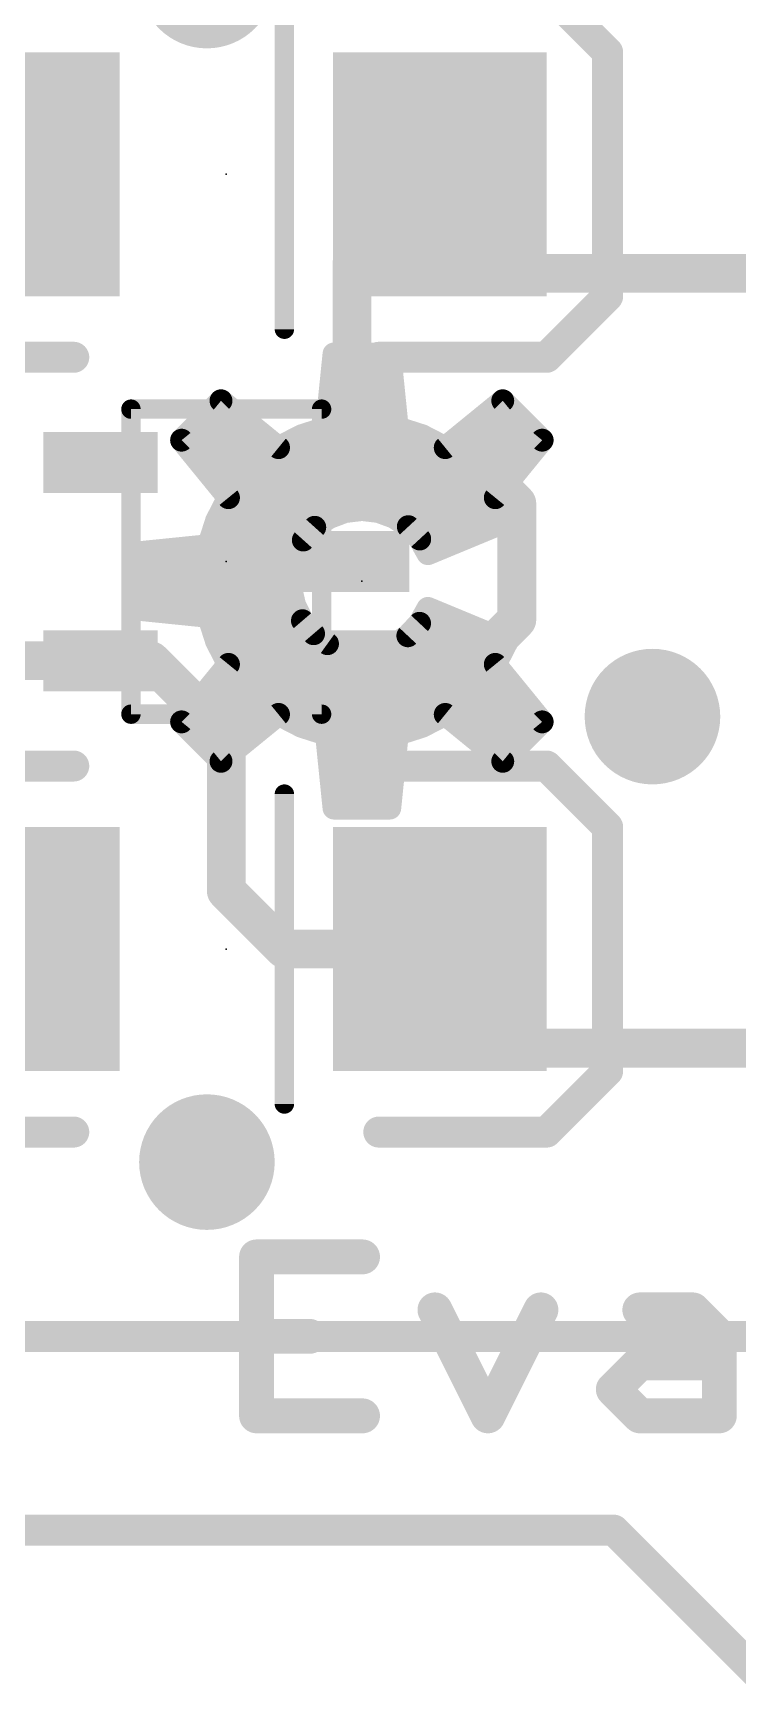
# Model space of a CAD drawing. Extents: x -0.1 to 26.8, y -10.2 to 23.
# Drawn here: x 8.89 to 13.51, y 4 to 14.89 of the extents above; entities that cross this region are included whole.
import ezdxf

# ---------------------------------------------------------------- set-up
doc = ezdxf.new("R2010")
doc.units = 0
for name, color, linetype in [('1', 12, 'CONTINUOUS'), ('18', 110, 'CONTINUOUS'), ('21', 41, 'CONTINUOUS'), ('22', 40, 'CONTINUOUS'), ('23', 53, 'CONTINUOUS'), ('24', 53, 'CONTINUOUS'), ('51', 53, 'CONTINUOUS')]:
    doc.layers.add(name, color=color, linetype=linetype)

# ---------------------------------------------------------------- blocks, each defined once
blk = doc.blocks.new('RECT')
blk.add_solid([(-0.5, -0.5), (0.5, -0.5), (-0.5, 0.5), (0.5, 0.5)])
blk = doc.blocks.new('ROUNDV')
at = {"const_width": 0.5}
blk.add_lwpolyline([(0, -0.25, 1), (0, 0.25, 1), (0, -0.25)], format="xyb", dxfattribs=at)

msp = doc.modelspace()

# ---------------------------------------------------------------- linework, layer by layer
at = {"layer": '1'}
for points, const_width in [([(11.56, 13.97), (10.985, 13.395)], 0.254), ([(12.21, 13.32), (11.56, 13.97)], 0.254), ([(10.985, 13.395), (10.985, 12.08)], 0.254), ([(13.97, 13.32), (12.21, 13.32)], 0.254), ([(10.985, 12.08), (11.796, 12.08)], 0.254), ([(11.796, 12.08), (12.065, 11.811)], 0.254), ([(12.065, 11.811), (12.065, 11.049)], 0.254), ([(12.065, 11.049), (11.796, 10.78)], 0.254), ([(7.635, 10.78), (9.335, 10.78)], 0.254), ([(9.335, 10.78), (9.32, 10.795)], 0.254), ([(9.335, 10.78), (9.667, 10.78)], 0.254), ([(9.667, 10.78), (10.16, 10.287)], 0.254), ([(11.796, 10.78), (10.985, 10.78)], 0.254), ([(10.16, 10.287), (10.16, 9.271)], 0.254), ([(10.16, 9.271), (10.541, 8.89)], 0.254), ([(10.541, 8.89), (11.56, 8.89)], 0.254), ([(11.56, 8.89), (12.21, 8.24)], 0.254), ([(12.21, 8.24), (13.97, 8.24)], 0.254), ([(6.731, 6.35), (14.605, 6.35)], 0.2032), ([(5.08, 5.08), (12.7, 5.08)], 0.2032), ([(12.7, 5.08), (14.351, 3.429)], 0.2032)]:
    msp.add_lwpolyline(points, dxfattribs=dict(at, const_width=const_width))
for points, const_width in [([(11.6049, 14.0149, 1), (11.5151, 13.9251)], 0.127), ([(11.6049, 13.9251, 1), (11.5151, 14.0149)], 0.127), ([(11.0485, 13.395, 1), (10.9215, 13.395)], 0.127), ([(10.9401, 13.4399, 1), (11.0299, 13.3501)], 0.127), ([(12.21, 13.3835, 1), (12.21, 13.2565)], 0.127), ([(12.1651, 13.2751, 1), (12.2549, 13.3649)], 0.127), ([(10.985, 12.1435, 1), (10.985, 12.0165)], 0.127), ([(11.8409, 12.1249, 1), (11.7511, 12.0351)], 0.127), ([(11.796, 12.0165, 1), (11.796, 12.1435)], 0.127), ([(10.9215, 12.08, 1), (11.0485, 12.08)], 0.127), ([(12.1285, 11.811, 1), (12.0015, 11.811)], 0.127), ([(12.0201, 11.7661, 1), (12.1099, 11.8559)], 0.127), ([(12.0015, 11.049, 1), (12.1285, 11.049)], 0.127), ([(12.1099, 11.0041, 1), (12.0201, 11.0939)], 0.127), ([(9.3649, 10.8399, 1), (9.2751, 10.7501)], 0.127), ([(9.335, 10.8435, 1), (9.335, 10.7165)], 0.127), ([(9.335, 10.7165, 1), (9.335, 10.8435)], 0.127), ([(9.7119, 10.8249, 1), (9.6221, 10.7351)], 0.127), ([(9.667, 10.7165, 1), (9.667, 10.8435)], 0.127), ([(10.985, 10.8435, 1), (10.985, 10.7165)], 0.127), ([(11.796, 10.7165, 1), (11.796, 10.8435)], 0.127), ([(9.2901, 10.7351, 1), (9.3799, 10.8249)], 0.127), ([(11.7511, 10.8249, 1), (11.8409, 10.7351)], 0.127), ([(10.2235, 10.287, 1), (10.0965, 10.287)], 0.127), ([(10.1151, 10.2421, 1), (10.2049, 10.3319)], 0.127), ([(10.2049, 9.3159, 1), (10.1151, 9.2261)], 0.127), ([(10.0965, 9.271, 1), (10.2235, 9.271)], 0.127), ([(10.541, 8.9535, 1), (10.541, 8.8265)], 0.127), ([(10.4961, 8.8451, 1), (10.5859, 8.9349)], 0.127), ([(11.6049, 8.9349, 1), (11.5151, 8.8451)], 0.127), ([(11.56, 8.8265, 1), (11.56, 8.9535)], 0.127), ([(12.21, 8.3035, 1), (12.21, 8.1765)], 0.127), ([(12.1651, 8.1951, 1), (12.2549, 8.2849)], 0.127), ([(12.7359, 5.1159, 1), (12.6641, 5.0441)], 0.1016), ([(12.7, 5.0292, 1), (12.7, 5.1308)], 0.1016)]:
    msp.add_lwpolyline(points, format="xyb", dxfattribs=dict(at, const_width=const_width))
at = {"layer": '21'}
for points, const_width in [([(12.66, 14.77), (12.26, 15.17)], 0.2032), ([(10.541, 14.986), (10.541, 12.954)], 0.127), ([(12.66, 13.17), (12.66, 14.77)], 0.2032), ([(12.26, 12.77), (12.66, 13.17)], 0.2032), ([(9.16, 12.77), (7.66, 12.77)], 0.2032), ([(11.16, 12.77), (12.26, 12.77)], 0.2032), ([(7.66, 10.09), (9.16, 10.09)], 0.2032), ([(12.26, 10.09), (11.16, 10.09)], 0.2032), ([(12.66, 9.69), (12.26, 10.09)], 0.2032), ([(10.541, 9.906), (10.541, 7.874)], 0.127), ([(12.66, 8.09), (12.66, 9.69)], 0.2032), ([(12.26, 7.69), (12.66, 8.09)], 0.2032), ([(9.16, 7.69), (7.66, 7.69)], 0.2032), ([(11.16, 7.69), (12.26, 7.69)], 0.2032), ([(11.0533, 6.8716), (10.3585, 6.8716)], 0.2286), ([(10.3585, 6.8716), (10.3585, 5.8293)], 0.2286), ([(11.5279, 6.5242), (11.8753, 5.8293)], 0.2286), ([(11.8753, 5.8293), (12.2227, 6.5242)], 0.2286), ([(12.871, 6.5242), (13.2184, 6.5242)], 0.2286), ([(13.2184, 6.5242), (13.3921, 6.3504)], 0.2286), ([(10.3585, 6.3504), (10.7059, 6.3504)], 0.2286), ([(13.3921, 6.3504), (13.3921, 5.8293)], 0.2286), ([(12.6973, 6.003), (12.871, 6.1767)], 0.2286), ([(12.871, 6.1767), (13.3921, 6.1767)], 0.2286), ([(12.871, 5.8293), (12.6973, 6.003)], 0.2286), ([(10.3585, 5.8293), (11.0533, 5.8293)], 0.2286), ([(13.3921, 5.8293), (12.871, 5.8293)], 0.2286)]:
    msp.add_lwpolyline(points, dxfattribs=dict(at, const_width=const_width))
for points, const_width in [([(12.7108, 14.77, 1), (12.6092, 14.77)], 0.1016), ([(12.6241, 14.7341, 1), (12.6959, 14.8059)], 0.1016), ([(12.6092, 13.17, 1), (12.7108, 13.17)], 0.1016), ([(12.6959, 13.1341, 1), (12.6241, 13.2059)], 0.1016), ([(10.5092, 12.954, 1), (10.5728, 12.954)], 0.0635), ([(9.16, 12.7192, 1), (9.16, 12.8208)], 0.1016), ([(11.16, 12.8208, 1), (11.16, 12.7192)], 0.1016), ([(12.2241, 12.8059, 1), (12.2959, 12.7341)], 0.1016), ([(12.26, 12.7192, 1), (12.26, 12.8208)], 0.1016), ([(9.16, 10.0392, 1), (9.16, 10.1408)], 0.1016), ([(11.16, 10.1408, 1), (11.16, 10.0392)], 0.1016), ([(12.2959, 10.1259, 1), (12.2241, 10.0541)], 0.1016), ([(12.26, 10.0392, 1), (12.26, 10.1408)], 0.1016), ([(10.5728, 9.906, 1), (10.5092, 9.906)], 0.0635), ([(12.7108, 9.69, 1), (12.6092, 9.69)], 0.1016), ([(12.6241, 9.6541, 1), (12.6959, 9.7259)], 0.1016), ([(12.6959, 8.0541, 1), (12.6241, 8.1259)], 0.1016), ([(12.6092, 8.09, 1), (12.7108, 8.09)], 0.1016), ([(10.5092, 7.874, 1), (10.5728, 7.874)], 0.0635), ([(9.16, 7.6392, 1), (9.16, 7.7408)], 0.1016), ([(11.16, 7.7408, 1), (11.16, 7.6392)], 0.1016), ([(12.2241, 7.7259, 1), (12.2959, 7.6541)], 0.1016), ([(12.26, 7.6392, 1), (12.26, 7.7408)], 0.1016), ([(10.4156, 6.8716, 1), (10.3013, 6.8716)], 0.1143), ([(10.3585, 6.9287, 1), (10.3585, 6.8144)], 0.1143), ([(11.0533, 6.8144, 1), (11.0533, 6.9287)], 0.1143), ([(11.579, 6.5497, 1), (11.4768, 6.4986)], 0.1143), ([(12.2738, 6.4986, 1), (12.1716, 6.5497)], 0.1143), ([(12.871, 6.5813, 1), (12.871, 6.467)], 0.1143), ([(13.2588, 6.5646, 1), (13.178, 6.4837)], 0.1143), ([(13.2184, 6.467, 1), (13.2184, 6.5813)], 0.1143), ([(10.3585, 6.4076, 1), (10.3585, 6.2933)], 0.1143), ([(10.7059, 6.2933, 1), (10.7059, 6.4076)], 0.1143), ([(13.4493, 6.3504, 1), (13.335, 6.3504)], 0.1143), ([(13.3517, 6.31, 1), (13.4325, 6.3909)], 0.1143), ([(12.871, 6.2339, 1), (12.871, 6.1196)], 0.1143), ([(12.9114, 6.1363, 1), (12.8306, 6.2171)], 0.1143), ([(13.3921, 6.1196, 1), (13.3921, 6.2339)], 0.1143), ([(12.7377, 6.0434, 1), (12.6569, 5.9626)], 0.1143), ([(12.6569, 6.0434, 1), (12.7377, 5.9626)], 0.1143), ([(10.3013, 5.8293, 1), (10.4156, 5.8293)], 0.1143), ([(10.3585, 5.8864, 1), (10.3585, 5.7721)], 0.1143), ([(11.0533, 5.7721, 1), (11.0533, 5.8864)], 0.1143), ([(11.8242, 5.8549, 1), (11.9264, 5.8037)], 0.1143), ([(11.8242, 5.8037, 1), (11.9264, 5.8549)], 0.1143), ([(12.871, 5.8864, 1), (12.871, 5.7721)], 0.1143), ([(12.8306, 5.7889, 1), (12.9114, 5.8697)], 0.1143), ([(13.335, 5.8293, 1), (13.4493, 5.8293)], 0.1143), ([(13.3921, 5.7721, 1), (13.3921, 5.8864)], 0.1143)]:
    msp.add_lwpolyline(points, format="xyb", dxfattribs=dict(at, const_width=const_width))
at = {"layer": '22', "const_width": 0.15}
for points in [[(10.817, 12.3079), (10.8662, 12.7918)], [(10.8662, 12.7918), (11.2318, 12.7918)], [(11.2318, 12.7918), (11.281, 12.3079)], [(10.862, 12.75), (11.236, 12.75)], [(10.8467, 12.6), (11.2513, 12.6)], [(9.867, 12.2265), (10.1255, 12.485)], [(10.1255, 12.485), (10.5025, 12.1776)], [(11.5955, 12.1776), (11.9725, 12.485)], [(11.9725, 12.485), (12.231, 12.2265)], [(10.0905, 12.45), (10.1684, 12.45)], [(10.8314, 12.45), (11.2666, 12.45)], [(11.9296, 12.45), (12.0075, 12.45)], [(9.9405, 12.3), (10.3524, 12.3)], [(10.5025, 12.1776), (10.6543, 12.2558)], [(10.6543, 12.2558), (10.817, 12.3079)], [(10.7923, 12.3), (11.3057, 12.3)], [(11.281, 12.3079), (11.4437, 12.2558)], [(11.4437, 12.2558), (11.5955, 12.1776)], [(11.7456, 12.3), (12.1575, 12.3)], [(10.1744, 11.8495), (9.867, 12.2265)], [(9.9294, 12.15), (12.1686, 12.15)], [(12.231, 12.2265), (11.9236, 11.8495)], [(10.0517, 12), (12.0463, 12)], [(10.0962, 11.6977), (10.1744, 11.8495)], [(10.174, 11.85), (11.924, 11.85)], [(11.9236, 11.8495), (12.0018, 11.6977)], [(10.0441, 11.535), (10.0962, 11.6977)], [(10.0974, 11.7), (10.8051, 11.7)], [(10.8326, 11.7188), (10.74, 11.6554)], [(10.9376, 11.7583), (10.8326, 11.7188)], [(11.049, 11.7718), (10.9376, 11.7583)], [(11.1584, 11.7589), (11.049, 11.7718)], [(11.2618, 11.7207), (11.1584, 11.7589)], [(11.3535, 11.6595), (11.2618, 11.7207)], [(11.2928, 11.7), (12.0006, 11.7)], [(12.0018, 11.6977), (11.4821, 11.4824)], [(10.74, 11.6554), (10.6651, 11.5719)], [(11.4283, 11.5786), (11.3535, 11.6595)], [(9.5602, 11.4858), (10.0441, 11.535)], [(9.5602, 11.1202), (9.5602, 11.4858)], [(10.0489, 11.55), (10.6534, 11.55)], [(10.6651, 11.5719), (10.6122, 11.4729)], [(11.4821, 11.4824), (11.4283, 11.5786)], [(11.4443, 11.55), (11.6453, 11.55)], [(9.5602, 11.4), (10.5936, 11.4)], [(10.5844, 11.3642), (10.5832, 11.252)], [(10.6122, 11.4729), (10.5844, 11.3642)], [(9.5602, 11.25), (10.5836, 11.25)], [(10.5832, 11.252), (10.6086, 11.1428)], [(10.0441, 11.071), (9.5602, 11.1202)], [(9.7589, 11.1), (10.6303, 11.1)], [(10.0962, 10.9083), (10.0441, 11.071)], [(10.6086, 11.1428), (10.6594, 11.0427)], [(10.6594, 11.0427), (10.7324, 10.9575)], [(11.427, 11.0258), (11.4821, 11.1236)], [(11.4688, 11.1), (11.5391, 11.1)], [(11.4821, 11.1236), (12.0018, 10.9083)], [(10.0828, 10.95), (10.7429, 10.95)], [(10.7324, 10.9575), (10.8236, 10.8922)], [(11.2563, 10.8827), (11.3503, 10.944)], [(11.3503, 10.944), (11.427, 11.0258)], [(11.356, 10.95), (11.9011, 10.95)], [(10.1744, 10.7565), (10.0962, 10.9083)], [(10.8236, 10.8922), (10.9277, 10.8503)], [(10.9277, 10.8503), (11.0388, 10.8345)], [(11.0388, 10.8345), (11.1505, 10.8455)], [(11.1505, 10.8455), (11.2563, 10.8827)], [(12.0018, 10.9083), (11.9236, 10.7565)], [(9.867, 10.3795), (10.1744, 10.7565)], [(10.152, 10.8), (11.946, 10.8)], [(11.9236, 10.7565), (12.231, 10.3795)], [(10.0876, 10.65), (12.0104, 10.65)], [(9.9653, 10.5), (12.1327, 10.5)], [(10.5025, 10.4284), (10.1255, 10.121)], [(10.6543, 10.3502), (10.5025, 10.4284)], [(11.5955, 10.4284), (11.4437, 10.3502)], [(11.9725, 10.121), (11.5955, 10.4284)], [(10.1255, 10.121), (9.867, 10.3795)], [(9.8965, 10.35), (10.4063, 10.35)], [(10.817, 10.2981), (10.6543, 10.3502)], [(10.6549, 10.35), (11.4431, 10.35)], [(10.8662, 9.8142), (10.817, 10.2981)], [(11.281, 10.2981), (11.2318, 9.8142)], [(11.4437, 10.3502), (11.281, 10.2981)], [(11.6917, 10.35), (12.2015, 10.35)], [(12.231, 10.3795), (11.9725, 10.121)], [(10.0465, 10.2), (10.2224, 10.2)], [(10.827, 10.2), (11.271, 10.2)], [(11.8756, 10.2), (12.0515, 10.2)], [(10.8422, 10.05), (11.2558, 10.05)], [(10.8575, 9.9), (11.2405, 9.9)], [(11.2318, 9.8142), (10.8662, 9.8142)]]:
    msp.add_lwpolyline(points, dxfattribs=at)
at = {"layer": '22', "const_width": 0.075}
for points in [[(10.8662, 12.8293, 1), (10.8662, 12.7543)], [(10.9035, 12.788, 1), (10.8289, 12.7956)], [(11.2691, 12.7956, 1), (11.1945, 12.788)], [(11.2318, 12.7543, 1), (11.2318, 12.8293)], [(10.862, 12.7875, 1), (10.862, 12.7125)], [(11.236, 12.7125, 1), (11.236, 12.7875)], [(10.8467, 12.6375, 1), (10.8467, 12.5625)], [(11.2513, 12.5625, 1), (11.2513, 12.6375)], [(10.1492, 12.5141, 1), (10.1018, 12.4559)], [(10.152, 12.4585, 1), (10.099, 12.5115)], [(11.999, 12.5115, 1), (11.946, 12.4585)], [(11.9962, 12.4559, 1), (11.9488, 12.5141)], [(10.0905, 12.4875, 1), (10.0905, 12.4125)], [(10.1684, 12.4125, 1), (10.1684, 12.4875)], [(10.8314, 12.4875, 1), (10.8314, 12.4125)], [(11.2666, 12.4125, 1), (11.2666, 12.4875)], [(11.9296, 12.4875, 1), (11.9296, 12.4125)], [(12.0075, 12.4125, 1), (12.0075, 12.4875)], [(9.9405, 12.3375, 1), (9.9405, 12.2625)], [(10.3524, 12.2625, 1), (10.3524, 12.3375)], [(10.6429, 12.2915, 1), (10.6658, 12.2201)], [(10.6715, 12.2225, 1), (10.6372, 12.2892)], [(10.7923, 12.3375, 1), (10.7923, 12.2625)], [(10.7797, 12.3117, 1), (10.8543, 12.3041)], [(10.8284, 12.2722, 1), (10.8056, 12.3436)], [(11.2924, 12.3436, 1), (11.2696, 12.2722)], [(11.2437, 12.3041, 1), (11.3183, 12.3117)], [(11.3057, 12.2625, 1), (11.3057, 12.3375)], [(11.4608, 12.2892, 1), (11.4265, 12.2225)], [(11.4322, 12.2201, 1), (11.4551, 12.2915)], [(11.7456, 12.3375, 1), (11.7456, 12.2625)], [(12.1575, 12.2625, 1), (12.1575, 12.3375)], [(9.8961, 12.2502, 1), (9.8379, 12.2028)], [(9.8405, 12.253, 1), (9.8935, 12.2)], [(9.9294, 12.1875, 1), (9.9294, 12.1125)], [(10.4853, 12.2109, 1), (10.5197, 12.1443)], [(10.4788, 12.1485, 1), (10.5262, 12.2067)], [(11.5718, 12.2067, 1), (11.6192, 12.1485)], [(11.5783, 12.1443, 1), (11.6127, 12.2109)], [(12.1686, 12.1125, 1), (12.1686, 12.1875)], [(12.2601, 12.2028, 1), (12.2019, 12.2502)], [(12.2045, 12.2, 1), (12.2575, 12.253)], [(10.0517, 12.0375, 1), (10.0517, 11.9625)], [(12.0463, 11.9625, 1), (12.0463, 12.0375)], [(10.174, 11.8875, 1), (10.174, 11.8125)], [(10.2077, 11.8323, 1), (10.1411, 11.8667)], [(10.1453, 11.8258, 1), (10.2035, 11.8732)], [(11.9569, 11.8667, 1), (11.8903, 11.8323)], [(11.8945, 11.8732, 1), (11.9527, 11.8258)], [(11.924, 11.8125, 1), (11.924, 11.8875)], [(10.0974, 11.7375, 1), (10.0974, 11.6625)], [(10.1319, 11.6862, 1), (10.0605, 11.7091)], [(10.8194, 11.7539, 1), (10.8458, 11.6837)], [(10.8051, 11.6625, 1), (10.8051, 11.7375)], [(10.8538, 11.6879, 1), (10.8114, 11.7498)], [(10.9331, 11.7956, 1), (10.9421, 11.7211)], [(10.9508, 11.7233, 1), (10.9244, 11.7934)], [(11.0534, 11.809, 1), (11.0446, 11.7346)], [(11.0535, 11.7346, 1), (11.0445, 11.809)], [(11.1714, 11.794, 1), (11.1455, 11.7237)], [(11.154, 11.7216, 1), (11.1628, 11.7961)], [(11.2827, 11.7519, 1), (11.241, 11.6895)], [(11.2489, 11.6855, 1), (11.2748, 11.7559)], [(11.2928, 11.7375, 1), (11.2928, 11.6625)], [(12.0162, 11.6631, 1), (11.9874, 11.7323)], [(12.0006, 11.6625, 1), (12.0006, 11.7375)], [(10.0628, 11.7148, 1), (10.1295, 11.6805)], [(10.7188, 11.6864, 1), (10.7612, 11.6245)], [(10.7679, 11.6304, 1), (10.7121, 11.6805)], [(11.381, 11.6849, 1), (11.3259, 11.634)], [(11.3326, 11.6283, 1), (11.3743, 11.6907)], [(11.9685, 11.6805, 1), (12.0351, 11.7149)], [(9.5977, 11.4858, 1), (9.5227, 11.4858)], [(9.5564, 11.5231, 1), (9.564, 11.4485)], [(10.0084, 11.5464, 1), (10.0798, 11.5236)], [(10.0489, 11.5875, 1), (10.0489, 11.5125)], [(10.0479, 11.4977, 1), (10.0403, 11.5723)], [(10.6372, 11.5969, 1), (10.693, 11.5469)], [(10.6982, 11.5542, 1), (10.632, 11.5896)], [(10.6534, 11.5125, 1), (10.6534, 11.5875)], [(11.461, 11.5969, 1), (11.3955, 11.5602)], [(11.4007, 11.5531, 1), (11.4558, 11.604)], [(11.4443, 11.5875, 1), (11.4443, 11.5125)], [(11.4677, 11.517, 1), (11.4965, 11.4478)], [(11.6453, 11.5125, 1), (11.6453, 11.5875)], [(9.5602, 11.4375, 1), (9.5602, 11.3625)], [(10.6219, 11.3638, 1), (10.5469, 11.3646)], [(10.5792, 11.4906, 1), (10.6453, 11.4552)], [(10.6486, 11.4636, 1), (10.5759, 11.4822)], [(10.5936, 11.3625, 1), (10.5936, 11.4375)], [(11.4494, 11.4641, 1), (11.5148, 11.5007)], [(10.5481, 11.3735, 1), (10.6207, 11.3549)], [(9.5602, 11.2875, 1), (9.5602, 11.2125)], [(10.6197, 11.2605, 1), (10.5466, 11.2435)], [(10.5457, 11.2524, 1), (10.6207, 11.2516)], [(10.5836, 11.2125, 1), (10.5836, 11.2875)], [(9.564, 11.1575, 1), (9.5564, 11.0829)], [(9.5227, 11.1202, 1), (9.5977, 11.1202)], [(9.7589, 11.1375, 1), (9.7589, 11.0625)], [(10.0798, 11.0824, 1), (10.0084, 11.0596)], [(10.0403, 11.0337, 1), (10.0479, 11.1083)], [(10.6421, 11.1597, 1), (10.5752, 11.1258)], [(10.5721, 11.1342, 1), (10.6452, 11.1513)], [(10.6878, 11.0671, 1), (10.6309, 11.0183)], [(10.6303, 11.0625, 1), (10.6303, 11.1375)], [(11.4688, 11.1375, 1), (11.4688, 11.0625)], [(11.4965, 11.1582, 1), (11.4677, 11.089)], [(11.5148, 11.1052, 1), (11.4494, 11.142)], [(11.5391, 11.0625, 1), (11.5391, 11.1375)], [(10.0828, 10.9875, 1), (10.0828, 10.9125)], [(10.6259, 11.0257, 1), (10.6928, 11.0596)], [(10.7543, 10.988, 1), (10.7106, 10.927)], [(10.704, 10.9331, 1), (10.7609, 10.9819)], [(10.7429, 10.9125, 1), (10.7429, 10.9875)], [(11.323, 10.9696, 1), (11.3777, 10.9183)], [(11.356, 10.9875, 1), (11.356, 10.9125)], [(11.3708, 10.9125, 1), (11.3298, 10.9754)], [(11.3944, 11.0442, 1), (11.4597, 11.0074)], [(11.4544, 11.0002, 1), (11.3997, 11.0515)], [(11.9011, 10.9125, 1), (11.9011, 10.9875)], [(10.1295, 10.9255, 1), (10.0628, 10.8912)], [(10.0605, 10.8969, 1), (10.1319, 10.9198)], [(10.8376, 10.9269, 1), (10.8096, 10.8574)], [(10.8018, 10.8617, 1), (10.8455, 10.9226)], [(10.933, 10.8875, 1), (10.9224, 10.8132)], [(10.9138, 10.8155, 1), (10.9417, 10.8851)], [(11.0352, 10.8718, 1), (11.0425, 10.7971)], [(11.0335, 10.7973, 1), (11.0441, 10.8716)], [(11.138, 10.8808, 1), (11.1629, 10.8101)], [(11.1542, 10.8081, 1), (11.1468, 10.8828)], [(11.2359, 10.9141, 1), (11.2768, 10.8512)], [(11.2688, 10.8473, 1), (11.2439, 10.918)], [(12.0351, 10.8911, 1), (11.9685, 10.9255)], [(11.9874, 10.8737, 1), (12.0162, 10.9429)], [(10.152, 10.8375, 1), (10.152, 10.7625)], [(10.1411, 10.7393, 1), (10.2077, 10.7737)], [(10.2035, 10.7328, 1), (10.1453, 10.7802)], [(11.9527, 10.7802, 1), (11.8945, 10.7328)], [(11.8903, 10.7737, 1), (11.9569, 10.7393)], [(11.946, 10.7625, 1), (11.946, 10.8375)], [(10.0876, 10.6875, 1), (10.0876, 10.6125)], [(12.0104, 10.6125, 1), (12.0104, 10.6875)], [(9.9653, 10.5375, 1), (9.9653, 10.4625)], [(12.1327, 10.4625, 1), (12.1327, 10.5375)], [(10.5197, 10.4617, 1), (10.4853, 10.3951)], [(10.5262, 10.3993, 1), (10.4788, 10.4575)], [(11.6192, 10.4575, 1), (11.5718, 10.3993)], [(11.6127, 10.3951, 1), (11.5783, 10.4617)], [(9.8935, 10.406, 1), (9.8405, 10.353)], [(9.8379, 10.4032, 1), (9.8961, 10.3558)], [(9.8965, 10.3875, 1), (9.8965, 10.3125)], [(10.4063, 10.3125, 1), (10.4063, 10.3875)], [(10.6658, 10.3859, 1), (10.6429, 10.3145)], [(10.6549, 10.3875, 1), (10.6549, 10.3125)], [(10.6372, 10.3168, 1), (10.6715, 10.3835)], [(10.8543, 10.3019, 1), (10.7797, 10.2943)], [(10.8056, 10.2624, 1), (10.8284, 10.3338)], [(11.2696, 10.3338, 1), (11.2924, 10.2624)], [(11.3183, 10.2943, 1), (11.2437, 10.3019)], [(11.4265, 10.3835, 1), (11.4608, 10.3168)], [(11.4551, 10.3145, 1), (11.4322, 10.3859)], [(11.4431, 10.3125, 1), (11.4431, 10.3875)], [(11.6917, 10.3875, 1), (11.6917, 10.3125)], [(12.2015, 10.3125, 1), (12.2015, 10.3875)], [(12.2019, 10.3558, 1), (12.2601, 10.4032)], [(12.2575, 10.353, 1), (12.2045, 10.406)], [(10.0465, 10.2375, 1), (10.0465, 10.1625)], [(10.2224, 10.1625, 1), (10.2224, 10.2375)], [(10.827, 10.2375, 1), (10.827, 10.1625)], [(11.271, 10.1625, 1), (11.271, 10.2375)], [(11.8756, 10.2375, 1), (11.8756, 10.1625)], [(12.0515, 10.1625, 1), (12.0515, 10.2375)], [(10.1018, 10.1501, 1), (10.1492, 10.0919)], [(10.099, 10.0945, 1), (10.152, 10.1475)], [(11.946, 10.1475, 1), (11.999, 10.0945)], [(11.9488, 10.0919, 1), (11.9962, 10.1501)], [(10.8422, 10.0875, 1), (10.8422, 10.0125)], [(11.2558, 10.0125, 1), (11.2558, 10.0875)], [(10.8575, 9.9375, 1), (10.8575, 9.8625)], [(11.2405, 9.8625, 1), (11.2405, 9.9375)], [(10.8662, 9.8517, 1), (10.8662, 9.7767)], [(10.8289, 9.8104, 1), (10.9035, 9.818)], [(11.1945, 9.818, 1), (11.2691, 9.8104)], [(11.2318, 9.7767, 1), (11.2318, 9.8517)]]:
    msp.add_lwpolyline(points, format="xyb", dxfattribs=at)
at = {"layer": '23'}
for p in [(10.16, 13.97), (10.16, 11.43), (10.16, 8.89)]:
    msp.add_point(p, dxfattribs=at)
at = {"layer": '24'}
msp.add_point((11.049, 11.303), dxfattribs=at)
at = {"layer": '51', "const_width": 0.0635}
for points in [[(9.535, 12.4618, 1), (9.535, 12.3982)], [(9.5668, 12.43, 1), (9.5032, 12.43)], [(10.8168, 12.43, 1), (10.7532, 12.43)], [(10.785, 12.3982, 1), (10.785, 12.4618)], [(9.535, 10.4618, 1), (9.535, 10.3982)], [(9.5032, 10.43, 1), (9.5668, 10.43)], [(10.7532, 10.43, 1), (10.8168, 10.43)], [(10.785, 10.3982, 1), (10.785, 10.4618)]]:
    msp.add_lwpolyline(points, format="xyb", dxfattribs=at)
at = {"layer": '51', "const_width": 0.127}
for points in [[(9.535, 12.43), (10.785, 12.43)], [(9.535, 10.43), (9.535, 12.43)], [(10.785, 10.43), (10.785, 12.43)], [(10.785, 10.43), (9.535, 10.43)]]:
    msp.add_lwpolyline(points, dxfattribs=at)

# ---------------------------------------------------------------- block references
at = {"layer": '1', "rotation": 90}
for p, xscale, yscale in [((8.76, 13.97), 1.6, 1.4), ((11.56, 13.97), 1.6, 1.4), ((9.335, 12.08), 0.4, 0.75), ((10.985, 12.08), 0.4, 0.75), ((10.985, 11.43), 0.4, 0.75), ((9.335, 10.78), 0.4, 0.75), ((10.985, 10.78), 0.4, 0.75), ((8.76, 8.89), 1.6, 1.4), ((11.56, 8.89), 1.6, 1.4)]:
    msp.add_blockref('RECT', p, dxfattribs=dict(at, xscale=xscale, yscale=yscale))
at = {"layer": '18', "xscale": 0.889, "yscale": 0.889}
for p in [(10.033, 15.24), (10.033, 15.24), (12.954, 10.414), (12.954, 10.414), (10.033, 7.493), (10.033, 7.493)]:
    msp.add_blockref('ROUNDV', p, dxfattribs=at)

doc.saveas('drawing.dxf')
